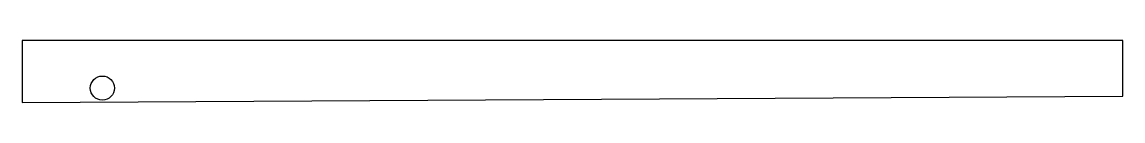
# Model space of a CAD drawing. Header units: millimetres. Extents: x 0 to 1096, y 0 to 62.
import ezdxf

# ---------------------------------------------------------------- set-up
doc = ezdxf.new("R2010")
doc.units = ezdxf.units.MM

msp = doc.modelspace()

# ---------------------------------------------------------------- linework, layer by layer
for p, q in [((0, 62), (0, 0)), ((1096, 62), (0, 62)), ((1096, 6.576), (1096, 62)), ((0, 0), (1096, 6.576))]:
    msp.add_line(p, q)
msp.add_circle((80, 14.48), 12)

doc.saveas('drawing.dxf')
